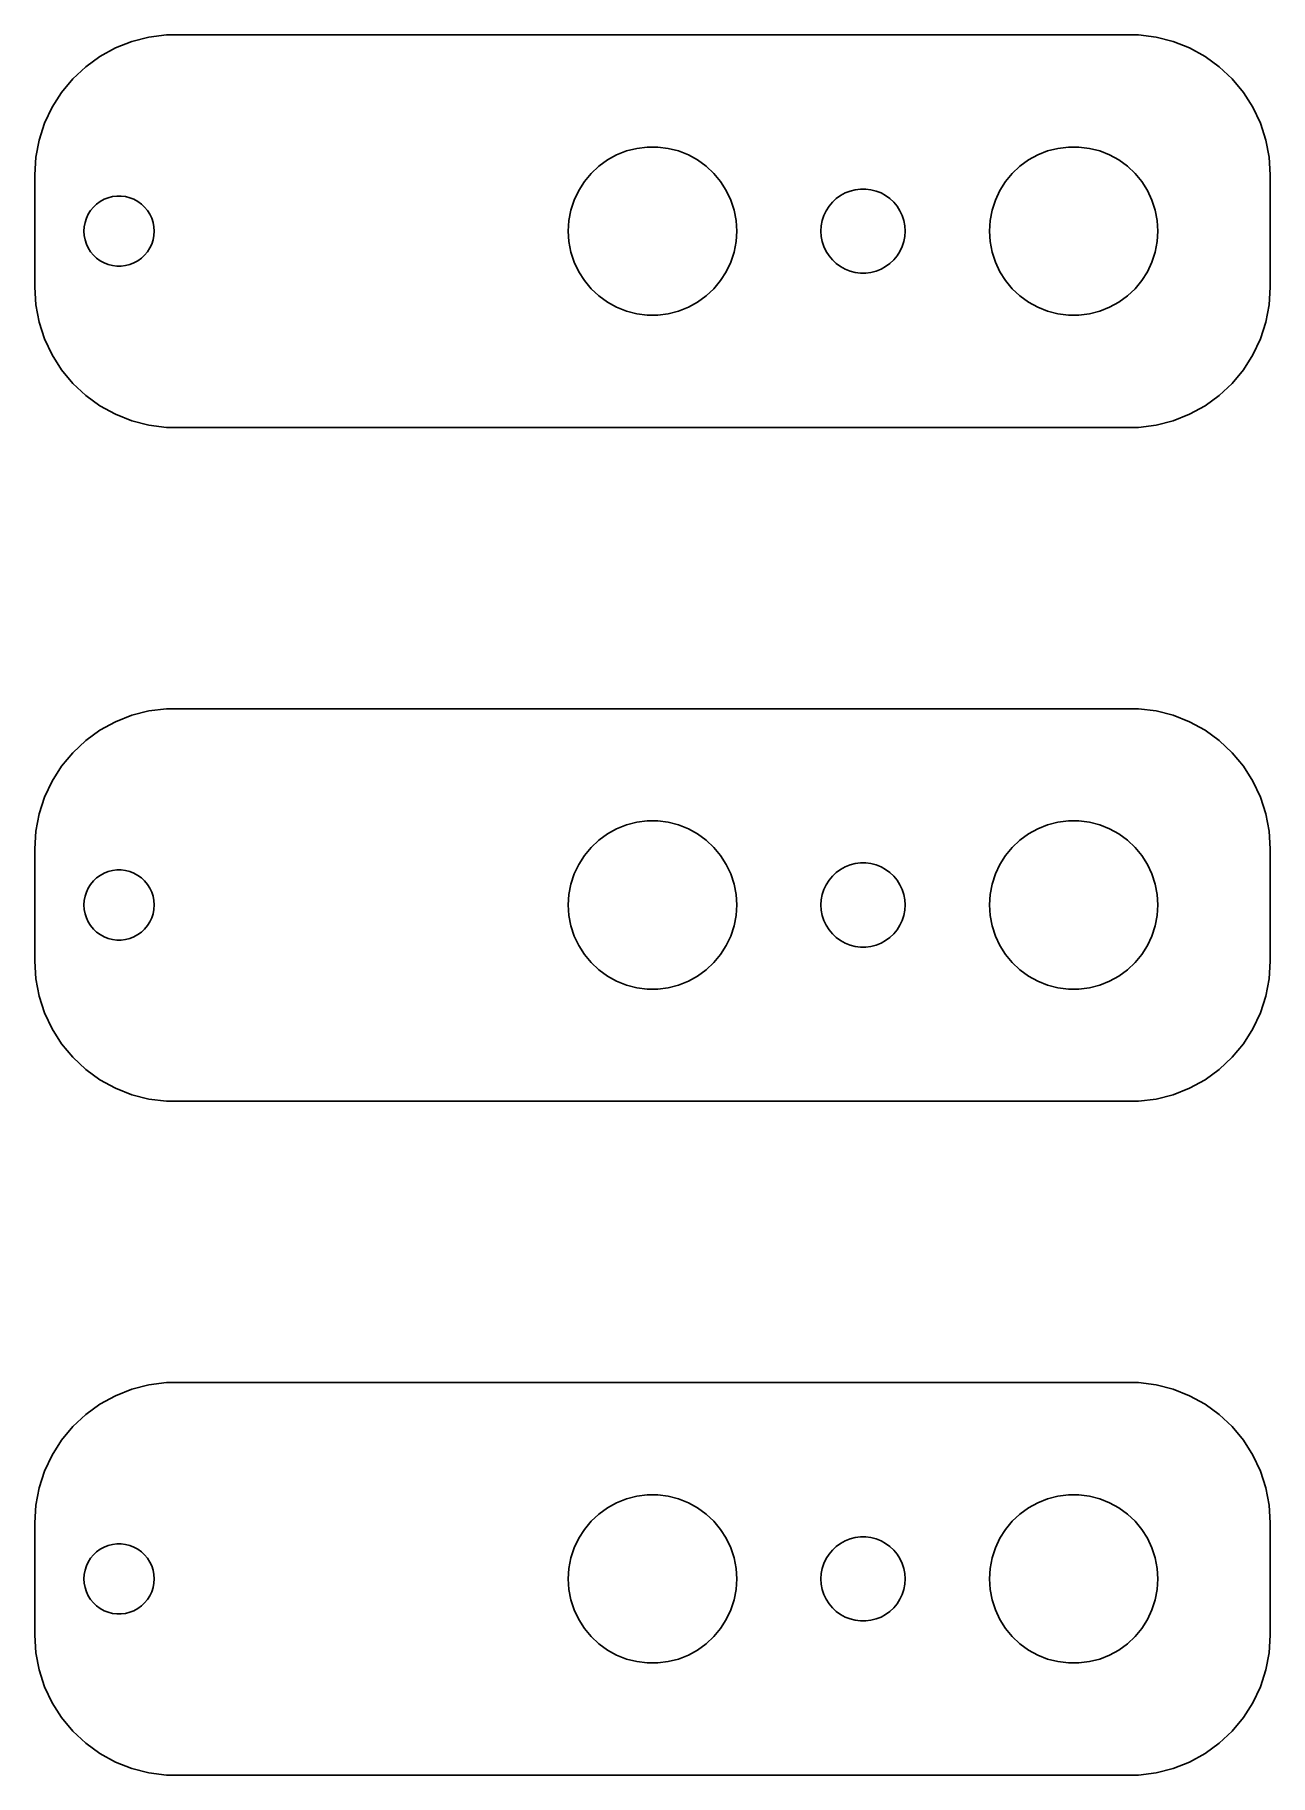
# Model space of a CAD drawing. Header units: metres. Extents: x -7 to 37, y -7 to 55.
import ezdxf

# ---------------------------------------------------------------- set-up
doc = ezdxf.new("R2010")
doc.units = ezdxf.units.M

msp = doc.modelspace()

# ---------------------------------------------------------------- linework, layer by layer
for p, q in [((-3.54507, 54.7553), (-4.12889, 54.5241)), ((-2.9369, 54.9114), (-3.54507, 54.7553)), ((-2.31395, 54.9901), (-2.9369, 54.9114)), ((32.3139, 54.9901), (-2.31395, 54.9901)), ((32.9369, 54.9114), (32.3139, 54.9901)), ((33.5451, 54.7553), (32.9369, 54.9114)), ((34.1289, 54.5241), (33.5451, 54.7553)), ((-4.67912, 54.2216), (-5.18712, 53.8526)), ((-4.12889, 54.5241), (-4.67912, 54.2216)), ((34.6791, 54.2216), (34.1289, 54.5241)), ((35.1871, 53.8526), (34.6791, 54.2216)), ((-5.64484, 53.4227), (-6.04507, 52.9389)), ((-5.18712, 53.8526), (-5.64484, 53.4227)), ((35.6448, 53.4227), (35.1871, 53.8526)), ((36.0451, 52.9389), (35.6448, 53.4227)), ((-6.04507, 52.9389), (-6.38153, 52.4088)), ((36.3815, 52.4088), (36.0451, 52.9389)), ((-6.38153, 52.4088), (-6.64888, 51.8406)), ((36.6489, 51.8406), (36.3815, 52.4088)), ((-6.64888, 51.8406), (-6.84291, 51.2434)), ((36.8429, 51.2434), (36.6489, 51.8406)), ((-6.84291, 51.2434), (-6.96057, 50.6267)), ((13.7227, 50.7145), (14.0729, 50.8532)), ((14.0729, 50.8532), (14.4379, 50.9469)), ((14.4379, 50.9469), (14.8116, 50.9941)), ((14.8116, 50.9941), (15.1884, 50.9941)), ((15.1884, 50.9941), (15.5621, 50.9469)), ((15.5621, 50.9469), (15.927, 50.8532)), ((15.927, 50.8532), (16.2773, 50.7145)), ((28.7227, 50.7145), (29.0729, 50.8532)), ((29.0729, 50.8532), (29.4379, 50.9469)), ((29.4379, 50.9469), (29.8116, 50.9941)), ((29.8116, 50.9941), (30.1884, 50.9941)), ((30.1884, 50.9941), (30.5621, 50.9469)), ((30.5621, 50.9469), (30.927, 50.8532)), ((30.927, 50.8532), (31.2773, 50.7145)), ((36.9606, 50.6267), (36.8429, 51.2434)), ((-6.96057, 50.6267), (-7, 50)), ((12.8131, 50.0536), (13.0877, 50.3115)), ((13.0877, 50.3115), (13.3925, 50.533)), ((13.3925, 50.533), (13.7227, 50.7145)), ((16.2773, 50.7145), (16.6075, 50.533)), ((16.6075, 50.533), (16.9123, 50.3115)), ((16.9123, 50.3115), (17.1869, 50.0536)), ((27.8131, 50.0536), (28.0877, 50.3115)), ((28.0877, 50.3115), (28.3925, 50.533)), ((28.3925, 50.533), (28.7227, 50.7145)), ((31.2773, 50.7145), (31.6075, 50.533)), ((31.6075, 50.533), (31.9123, 50.3115)), ((31.9123, 50.3115), (32.1869, 50.0536)), ((37, 50), (36.9606, 50.6267)), ((-7, 50), (-7, 46)), ((12.3711, 49.4453), (12.5729, 49.7634)), ((12.5729, 49.7634), (12.8131, 50.0536)), ((17.1869, 50.0536), (17.427, 49.7634)), ((17.427, 49.7634), (17.6289, 49.4453)), ((27.3711, 49.4453), (27.5729, 49.7634)), ((27.5729, 49.7634), (27.8131, 50.0536)), ((32.1869, 50.0536), (32.427, 49.7634)), ((32.427, 49.7634), (32.6289, 49.4453)), ((37, 46), (37, 50)), ((-4.79677, 48.9631), (-4.66977, 49.0554)), ((-4.66977, 49.0554), (-4.53221, 49.131)), ((-4.53221, 49.131), (-4.38626, 49.1888)), ((-4.38626, 49.1888), (-4.23422, 49.2278)), ((-4.23422, 49.2278), (-4.07848, 49.2475)), ((-4.07848, 49.2475), (-3.92151, 49.2475)), ((-3.92151, 49.2475), (-3.76576, 49.2278)), ((-3.76576, 49.2278), (-3.61372, 49.1888)), ((-3.61372, 49.1888), (-3.46777, 49.131)), ((-3.46777, 49.131), (-3.33022, 49.0554)), ((-3.33022, 49.0554), (-3.20322, 48.9631)), ((12.0942, 48.7461), (12.2107, 49.1044)), ((12.2107, 49.1044), (12.3711, 49.4453)), ((17.6289, 49.4453), (17.7893, 49.1044)), ((17.7893, 49.1044), (17.9057, 48.7461)), ((21.2865, 48.8817), (21.4065, 49.0268)), ((21.4065, 49.0268), (21.5439, 49.1558)), ((21.5439, 49.1558), (21.6963, 49.2665)), ((21.6963, 49.2665), (21.8613, 49.3572)), ((21.8613, 49.3572), (22.0365, 49.4266)), ((22.0365, 49.4266), (22.2189, 49.4734)), ((22.2189, 49.4734), (22.4058, 49.497)), ((22.4058, 49.497), (22.5942, 49.497)), ((22.5942, 49.497), (22.7811, 49.4734)), ((22.7811, 49.4734), (22.9635, 49.4266)), ((22.9635, 49.4266), (23.1387, 49.3572)), ((23.1387, 49.3572), (23.3037, 49.2665)), ((23.3037, 49.2665), (23.4561, 49.1558)), ((23.4561, 49.1558), (23.5934, 49.0268)), ((23.5934, 49.0268), (23.7135, 48.8817)), ((27.0942, 48.7461), (27.2107, 49.1044)), ((27.2107, 49.1044), (27.3711, 49.4453)), ((32.6289, 49.4453), (32.7893, 49.1044)), ((32.7893, 49.1044), (32.9057, 48.7461)), ((-5.21072, 48.3109), (-5.16222, 48.4601)), ((-5.16222, 48.4601), (-5.09538, 48.6022)), ((-5.09538, 48.6022), (-5.01126, 48.7347)), ((-5.01126, 48.7347), (-4.91121, 48.8557)), ((-4.91121, 48.8557), (-4.79677, 48.9631)), ((-3.20322, 48.9631), (-3.08878, 48.8557)), ((-3.08878, 48.8557), (-2.98872, 48.7347)), ((-2.98872, 48.7347), (-2.9046, 48.6022)), ((-2.9046, 48.6022), (-2.83777, 48.4601)), ((-2.83777, 48.4601), (-2.78926, 48.3109)), ((12, 48), (12.0237, 48.376)), ((12.0237, 48.376), (12.0942, 48.7461)), ((17.9057, 48.7461), (17.9763, 48.376)), ((17.9763, 48.376), (18, 48)), ((21.0118, 48.188), (21.0471, 48.373)), ((21.0471, 48.373), (21.1053, 48.5522)), ((21.1053, 48.5522), (21.1855, 48.7226)), ((21.1855, 48.7226), (21.2865, 48.8817)), ((23.7135, 48.8817), (23.8145, 48.7226)), ((23.8145, 48.7226), (23.8947, 48.5522)), ((23.8947, 48.5522), (23.9529, 48.373)), ((23.9529, 48.373), (23.9882, 48.188)), ((27, 48), (27.0237, 48.376)), ((27.0237, 48.376), (27.0942, 48.7461)), ((32.9057, 48.7461), (32.9763, 48.376)), ((32.9763, 48.376), (33, 48)), ((-5.25, 48), (-5.24014, 48.1567)), ((-5.24014, 47.8433), (-5.25, 48)), ((-5.24014, 48.1567), (-5.21072, 48.3109)), ((-5.21072, 47.6891), (-5.24014, 47.8433)), ((-2.78926, 48.3109), (-2.75984, 48.1567)), ((-2.75984, 47.8433), (-2.78926, 47.6891)), ((-2.75984, 48.1567), (-2.75, 48)), ((-2.75, 48), (-2.75984, 47.8433)), ((12.0237, 47.624), (12, 48)), ((18, 48), (17.9763, 47.624)), ((21, 48), (21.0118, 48.188)), ((21.0118, 47.812), (21, 48)), ((21.0471, 47.627), (21.0118, 47.812)), ((23.9882, 47.812), (23.9529, 47.627)), ((23.9882, 48.188), (24, 48)), ((24, 48), (23.9882, 47.812)), ((27.0237, 47.624), (27, 48)), ((33, 48), (32.9763, 47.624)), ((-5.16222, 47.5399), (-5.21072, 47.6891)), ((-5.09538, 47.3978), (-5.16222, 47.5399)), ((-5.01126, 47.2653), (-5.09538, 47.3978)), ((-4.91121, 47.1443), (-5.01126, 47.2653)), ((-4.79677, 47.0369), (-4.91121, 47.1443)), ((-3.08878, 47.1443), (-3.20322, 47.0369)), ((-2.98872, 47.2653), (-3.08878, 47.1443)), ((-2.9046, 47.3978), (-2.98872, 47.2653)), ((-2.83777, 47.5399), (-2.9046, 47.3978)), ((-2.78926, 47.6891), (-2.83777, 47.5399)), ((12.0942, 47.2539), (12.0237, 47.624)), ((12.2107, 46.8956), (12.0942, 47.2539)), ((17.9057, 47.2539), (17.7893, 46.8956)), ((17.9763, 47.624), (17.9057, 47.2539)), ((21.1053, 47.4478), (21.0471, 47.627)), ((21.1855, 47.2774), (21.1053, 47.4478)), ((21.2865, 47.1183), (21.1855, 47.2774)), ((21.4065, 46.9732), (21.2865, 47.1183)), ((23.7135, 47.1183), (23.5934, 46.9732)), ((23.8145, 47.2774), (23.7135, 47.1183)), ((23.8947, 47.4478), (23.8145, 47.2774)), ((23.9529, 47.627), (23.8947, 47.4478)), ((27.0942, 47.2539), (27.0237, 47.624)), ((27.2107, 46.8956), (27.0942, 47.2539)), ((32.9057, 47.2539), (32.7893, 46.8956)), ((32.9763, 47.624), (32.9057, 47.2539)), ((-4.66977, 46.9446), (-4.79677, 47.0369)), ((-4.53221, 46.869), (-4.66977, 46.9446)), ((-4.38626, 46.8112), (-4.53221, 46.869)), ((-4.23422, 46.7722), (-4.38626, 46.8112)), ((-4.07848, 46.7525), (-4.23422, 46.7722)), ((-3.92151, 46.7525), (-4.07848, 46.7525)), ((-3.76576, 46.7722), (-3.92151, 46.7525)), ((-3.61372, 46.8112), (-3.76576, 46.7722)), ((-3.46777, 46.869), (-3.61372, 46.8112)), ((-3.33022, 46.9446), (-3.46777, 46.869)), ((-3.20322, 47.0369), (-3.33022, 46.9446)), ((12.3711, 46.5547), (12.2107, 46.8956)), ((12.5729, 46.2366), (12.3711, 46.5547)), ((17.6289, 46.5547), (17.427, 46.2366)), ((17.7893, 46.8956), (17.6289, 46.5547)), ((21.5439, 46.8442), (21.4065, 46.9732)), ((21.6963, 46.7335), (21.5439, 46.8442)), ((21.8613, 46.6428), (21.6963, 46.7335)), ((22.0365, 46.5734), (21.8613, 46.6428)), ((22.2189, 46.5266), (22.0365, 46.5734)), ((22.4058, 46.503), (22.2189, 46.5266)), ((22.5942, 46.503), (22.4058, 46.503)), ((22.7811, 46.5266), (22.5942, 46.503)), ((22.9635, 46.5734), (22.7811, 46.5266)), ((23.1387, 46.6428), (22.9635, 46.5734)), ((23.3037, 46.7335), (23.1387, 46.6428)), ((23.4561, 46.8442), (23.3037, 46.7335)), ((23.5934, 46.9732), (23.4561, 46.8442)), ((27.3711, 46.5547), (27.2107, 46.8956)), ((27.5729, 46.2366), (27.3711, 46.5547)), ((32.6289, 46.5547), (32.427, 46.2366)), ((32.7893, 46.8956), (32.6289, 46.5547)), ((-7, 46), (-6.96057, 45.3733)), ((12.8131, 45.9464), (12.5729, 46.2366)), ((13.0877, 45.6885), (12.8131, 45.9464)), ((17.1869, 45.9464), (16.9123, 45.6885)), ((17.427, 46.2366), (17.1869, 45.9464)), ((27.8131, 45.9464), (27.5729, 46.2366)), ((28.0877, 45.6885), (27.8131, 45.9464)), ((32.1869, 45.9464), (31.9123, 45.6885)), ((32.427, 46.2366), (32.1869, 45.9464)), ((36.9606, 45.3733), (37, 46)), ((-6.96057, 45.3733), (-6.84291, 44.7566)), ((13.3925, 45.467), (13.0877, 45.6885)), ((13.7227, 45.2855), (13.3925, 45.467)), ((14.0729, 45.1468), (13.7227, 45.2855)), ((16.2773, 45.2855), (15.927, 45.1468)), ((16.6075, 45.467), (16.2773, 45.2855)), ((16.9123, 45.6885), (16.6075, 45.467)), ((28.3925, 45.467), (28.0877, 45.6885)), ((28.7227, 45.2855), (28.3925, 45.467)), ((29.0729, 45.1468), (28.7227, 45.2855)), ((31.2773, 45.2855), (30.927, 45.1468)), ((31.6075, 45.467), (31.2773, 45.2855)), ((31.9123, 45.6885), (31.6075, 45.467)), ((36.8429, 44.7566), (36.9606, 45.3733)), ((-6.84291, 44.7566), (-6.64888, 44.1594)), ((14.4379, 45.0531), (14.0729, 45.1468)), ((14.8116, 45.0059), (14.4379, 45.0531)), ((15.1884, 45.0059), (14.8116, 45.0059)), ((15.5621, 45.0531), (15.1884, 45.0059)), ((15.927, 45.1468), (15.5621, 45.0531)), ((29.4379, 45.0531), (29.0729, 45.1468)), ((29.8116, 45.0059), (29.4379, 45.0531)), ((30.1884, 45.0059), (29.8116, 45.0059)), ((30.5621, 45.0531), (30.1884, 45.0059)), ((30.927, 45.1468), (30.5621, 45.0531)), ((36.6489, 44.1594), (36.8429, 44.7566)), ((-6.64888, 44.1594), (-6.38153, 43.5912)), ((36.3815, 43.5912), (36.6489, 44.1594)), ((-6.38153, 43.5912), (-6.04507, 43.0611)), ((36.0451, 43.0611), (36.3815, 43.5912)), ((-6.04507, 43.0611), (-5.64484, 42.5773)), ((35.6448, 42.5773), (36.0451, 43.0611)), ((-5.64484, 42.5773), (-5.18712, 42.1474)), ((-5.18712, 42.1474), (-4.67912, 41.7784)), ((34.6791, 41.7784), (35.1871, 42.1474)), ((35.1871, 42.1474), (35.6448, 42.5773)), ((-4.67912, 41.7784), (-4.12889, 41.4759)), ((34.1289, 41.4759), (34.6791, 41.7784)), ((-4.12889, 41.4759), (-3.54507, 41.2447)), ((-3.54507, 41.2447), (-2.9369, 41.0886)), ((-2.9369, 41.0886), (-2.31395, 41.0099)), ((-2.31395, 41.0099), (32.3139, 41.0099)), ((32.3139, 41.0099), (32.9369, 41.0886)), ((32.9369, 41.0886), (33.5451, 41.2447)), ((33.5451, 41.2447), (34.1289, 41.4759)), ((-4.12889, 30.5241), (-4.67912, 30.2216)), ((-3.54507, 30.7553), (-4.12889, 30.5241)), ((-2.9369, 30.9114), (-3.54507, 30.7553)), ((-2.31395, 30.9901), (-2.9369, 30.9114)), ((32.3139, 30.9901), (-2.31395, 30.9901)), ((32.9369, 30.9114), (32.3139, 30.9901)), ((33.5451, 30.7553), (32.9369, 30.9114)), ((34.1289, 30.5241), (33.5451, 30.7553)), ((34.6791, 30.2216), (34.1289, 30.5241)), ((-5.18712, 29.8526), (-5.64484, 29.4227)), ((-4.67912, 30.2216), (-5.18712, 29.8526)), ((35.1871, 29.8526), (34.6791, 30.2216)), ((35.6448, 29.4227), (35.1871, 29.8526)), ((-5.64484, 29.4227), (-6.04507, 28.9389)), ((36.0451, 28.9389), (35.6448, 29.4227)), ((-6.04507, 28.9389), (-6.38153, 28.4088)), ((36.3815, 28.4088), (36.0451, 28.9389)), ((-6.38153, 28.4088), (-6.64888, 27.8406)), ((36.6489, 27.8406), (36.3815, 28.4088)), ((-6.64888, 27.8406), (-6.84291, 27.2434)), ((36.8429, 27.2434), (36.6489, 27.8406)), ((-6.84291, 27.2434), (-6.96057, 26.6267)), ((13.3925, 26.533), (13.7227, 26.7145)), ((13.7227, 26.7145), (14.0729, 26.8532)), ((14.0729, 26.8532), (14.4379, 26.9469)), ((14.4379, 26.9469), (14.8116, 26.9941)), ((14.8116, 26.9941), (15.1884, 26.9941)), ((15.1884, 26.9941), (15.5621, 26.9469)), ((15.5621, 26.9469), (15.927, 26.8532)), ((15.927, 26.8532), (16.2773, 26.7145)), ((16.2773, 26.7145), (16.6075, 26.533)), ((28.3925, 26.533), (28.7227, 26.7145)), ((28.7227, 26.7145), (29.0729, 26.8532)), ((29.0729, 26.8532), (29.4379, 26.9469)), ((29.4379, 26.9469), (29.8116, 26.9941)), ((29.8116, 26.9941), (30.1884, 26.9941)), ((30.1884, 26.9941), (30.5621, 26.9469)), ((30.5621, 26.9469), (30.927, 26.8532)), ((30.927, 26.8532), (31.2773, 26.7145)), ((31.2773, 26.7145), (31.6075, 26.533)), ((36.9606, 26.6267), (36.8429, 27.2434)), ((-6.96057, 26.6267), (-7, 26)), ((12.5729, 25.7634), (12.8131, 26.0536)), ((12.8131, 26.0536), (13.0877, 26.3115)), ((13.0877, 26.3115), (13.3925, 26.533)), ((16.6075, 26.533), (16.9123, 26.3115)), ((16.9123, 26.3115), (17.1869, 26.0536)), ((17.1869, 26.0536), (17.427, 25.7634)), ((27.5729, 25.7634), (27.8131, 26.0536)), ((27.8131, 26.0536), (28.0877, 26.3115)), ((28.0877, 26.3115), (28.3925, 26.533)), ((31.6075, 26.533), (31.9123, 26.3115)), ((31.9123, 26.3115), (32.1869, 26.0536)), ((32.1869, 26.0536), (32.427, 25.7634)), ((37, 26), (36.9606, 26.6267)), ((-7, 26), (-7, 22)), ((12.2107, 25.1044), (12.3711, 25.4453)), ((12.3711, 25.4453), (12.5729, 25.7634)), ((17.427, 25.7634), (17.6289, 25.4453)), ((17.6289, 25.4453), (17.7893, 25.1044)), ((21.8613, 25.3572), (22.0365, 25.4266)), ((22.0365, 25.4266), (22.2189, 25.4734)), ((22.2189, 25.4734), (22.4058, 25.497)), ((22.4058, 25.497), (22.5942, 25.497)), ((22.5942, 25.497), (22.7811, 25.4734)), ((22.7811, 25.4734), (22.9635, 25.4266)), ((22.9635, 25.4266), (23.1387, 25.3572)), ((27.2107, 25.1044), (27.3711, 25.4453)), ((27.3711, 25.4453), (27.5729, 25.7634)), ((32.427, 25.7634), (32.6289, 25.4453)), ((32.6289, 25.4453), (32.7893, 25.1044)), ((37, 22), (37, 26)), ((-5.01126, 24.7347), (-4.91121, 24.8557)), ((-4.91121, 24.8557), (-4.79677, 24.9631)), ((-4.79677, 24.9631), (-4.66977, 25.0554)), ((-4.66977, 25.0554), (-4.53221, 25.131)), ((-4.53221, 25.131), (-4.38626, 25.1888)), ((-4.38626, 25.1888), (-4.23422, 25.2278)), ((-4.23422, 25.2278), (-4.07848, 25.2475)), ((-4.07848, 25.2475), (-3.92151, 25.2475)), ((-3.92151, 25.2475), (-3.76576, 25.2278)), ((-3.76576, 25.2278), (-3.61372, 25.1888)), ((-3.61372, 25.1888), (-3.46777, 25.131)), ((-3.46777, 25.131), (-3.33022, 25.0554)), ((-3.33022, 25.0554), (-3.20322, 24.9631)), ((-3.20322, 24.9631), (-3.08878, 24.8557)), ((-3.08878, 24.8557), (-2.98872, 24.7347)), ((12.0942, 24.7461), (12.2107, 25.1044)), ((17.7893, 25.1044), (17.9057, 24.7461)), ((21.1855, 24.7226), (21.2865, 24.8817)), ((21.2865, 24.8817), (21.4065, 25.0268)), ((21.4065, 25.0268), (21.5439, 25.1558)), ((21.5439, 25.1558), (21.6963, 25.2665)), ((21.6963, 25.2665), (21.8613, 25.3572)), ((23.1387, 25.3572), (23.3037, 25.2665)), ((23.3037, 25.2665), (23.4561, 25.1558)), ((23.4561, 25.1558), (23.5934, 25.0268)), ((23.5934, 25.0268), (23.7135, 24.8817)), ((23.7135, 24.8817), (23.8145, 24.7226)), ((27.0942, 24.7461), (27.2107, 25.1044)), ((32.7893, 25.1044), (32.9057, 24.7461)), ((-5.24014, 24.1567), (-5.21072, 24.3109)), ((-5.21072, 24.3109), (-5.16222, 24.4601)), ((-5.16222, 24.4601), (-5.09538, 24.6022)), ((-5.09538, 24.6022), (-5.01126, 24.7347)), ((-2.98872, 24.7347), (-2.9046, 24.6022)), ((-2.9046, 24.6022), (-2.83777, 24.4601)), ((-2.83777, 24.4601), (-2.78926, 24.3109)), ((-2.78926, 24.3109), (-2.75984, 24.1567)), ((12, 24), (12.0237, 24.376)), ((12.0237, 24.376), (12.0942, 24.7461)), ((17.9057, 24.7461), (17.9763, 24.376)), ((17.9763, 24.376), (18, 24)), ((21, 24), (21.0118, 24.188)), ((21.0118, 24.188), (21.0471, 24.373)), ((21.0471, 24.373), (21.1053, 24.5522)), ((21.1053, 24.5522), (21.1855, 24.7226)), ((23.8145, 24.7226), (23.8947, 24.5522)), ((23.8947, 24.5522), (23.9529, 24.373)), ((23.9529, 24.373), (23.9882, 24.188)), ((23.9882, 24.188), (24, 24)), ((27, 24), (27.0237, 24.376)), ((27.0237, 24.376), (27.0942, 24.7461)), ((32.9057, 24.7461), (32.9763, 24.376)), ((32.9763, 24.376), (33, 24)), ((-5.25, 24), (-5.24014, 24.1567)), ((-5.24014, 23.8433), (-5.25, 24)), ((-5.21072, 23.6891), (-5.24014, 23.8433)), ((-5.16222, 23.5399), (-5.21072, 23.6891)), ((-2.78926, 23.6891), (-2.83777, 23.5399)), ((-2.75984, 23.8433), (-2.78926, 23.6891)), ((-2.75984, 24.1567), (-2.75, 24)), ((-2.75, 24), (-2.75984, 23.8433)), ((12.0237, 23.624), (12, 24)), ((12.0942, 23.2539), (12.0237, 23.624)), ((17.9763, 23.624), (17.9057, 23.2539)), ((18, 24), (17.9763, 23.624)), ((21.0118, 23.812), (21, 24)), ((21.0471, 23.627), (21.0118, 23.812)), ((21.1053, 23.4478), (21.0471, 23.627)), ((23.9529, 23.627), (23.8947, 23.4478)), ((23.9882, 23.812), (23.9529, 23.627)), ((24, 24), (23.9882, 23.812)), ((27.0237, 23.624), (27, 24)), ((27.0942, 23.2539), (27.0237, 23.624)), ((32.9763, 23.624), (32.9057, 23.2539)), ((33, 24), (32.9763, 23.624)), ((-5.09538, 23.3978), (-5.16222, 23.5399)), ((-5.01126, 23.2653), (-5.09538, 23.3978)), ((-4.91121, 23.1443), (-5.01126, 23.2653)), ((-4.79677, 23.0369), (-4.91121, 23.1443)), ((-4.66977, 22.9446), (-4.79677, 23.0369)), ((-4.53221, 22.869), (-4.66977, 22.9446)), ((-3.33022, 22.9446), (-3.46777, 22.869)), ((-3.20322, 23.0369), (-3.33022, 22.9446)), ((-3.08878, 23.1443), (-3.20322, 23.0369)), ((-2.98872, 23.2653), (-3.08878, 23.1443)), ((-2.9046, 23.3978), (-2.98872, 23.2653)), ((-2.83777, 23.5399), (-2.9046, 23.3978)), ((12.2107, 22.8956), (12.0942, 23.2539)), ((17.9057, 23.2539), (17.7893, 22.8956)), ((21.1855, 23.2774), (21.1053, 23.4478)), ((21.2865, 23.1183), (21.1855, 23.2774)), ((21.4065, 22.9732), (21.2865, 23.1183)), ((21.5439, 22.8442), (21.4065, 22.9732)), ((23.5934, 22.9732), (23.4561, 22.8442)), ((23.7135, 23.1183), (23.5934, 22.9732)), ((23.8145, 23.2774), (23.7135, 23.1183)), ((23.8947, 23.4478), (23.8145, 23.2774)), ((27.2107, 22.8956), (27.0942, 23.2539)), ((32.9057, 23.2539), (32.7893, 22.8956)), ((-4.38626, 22.8112), (-4.53221, 22.869)), ((-4.23422, 22.7722), (-4.38626, 22.8112)), ((-4.07848, 22.7525), (-4.23422, 22.7722)), ((-3.92151, 22.7525), (-4.07848, 22.7525)), ((-3.76576, 22.7722), (-3.92151, 22.7525)), ((-3.61372, 22.8112), (-3.76576, 22.7722)), ((-3.46777, 22.869), (-3.61372, 22.8112)), ((12.3711, 22.5547), (12.2107, 22.8956)), ((12.5729, 22.2366), (12.3711, 22.5547)), ((17.6289, 22.5547), (17.427, 22.2366)), ((17.7893, 22.8956), (17.6289, 22.5547)), ((21.6963, 22.7335), (21.5439, 22.8442)), ((21.8613, 22.6428), (21.6963, 22.7335)), ((22.0365, 22.5734), (21.8613, 22.6428)), ((22.2189, 22.5266), (22.0365, 22.5734)), ((22.4058, 22.503), (22.2189, 22.5266)), ((22.5942, 22.503), (22.4058, 22.503)), ((22.7811, 22.5266), (22.5942, 22.503)), ((22.9635, 22.5734), (22.7811, 22.5266)), ((23.1387, 22.6428), (22.9635, 22.5734)), ((23.3037, 22.7335), (23.1387, 22.6428)), ((23.4561, 22.8442), (23.3037, 22.7335)), ((27.3711, 22.5547), (27.2107, 22.8956)), ((27.5729, 22.2366), (27.3711, 22.5547)), ((32.6289, 22.5547), (32.427, 22.2366)), ((32.7893, 22.8956), (32.6289, 22.5547)), ((-7, 22), (-6.96057, 21.3733)), ((12.8131, 21.9464), (12.5729, 22.2366)), ((13.0877, 21.6885), (12.8131, 21.9464)), ((17.1869, 21.9464), (16.9123, 21.6885)), ((17.427, 22.2366), (17.1869, 21.9464)), ((27.8131, 21.9464), (27.5729, 22.2366)), ((28.0877, 21.6885), (27.8131, 21.9464)), ((32.1869, 21.9464), (31.9123, 21.6885)), ((32.427, 22.2366), (32.1869, 21.9464)), ((36.9606, 21.3733), (37, 22)), ((-6.96057, 21.3733), (-6.84291, 20.7566)), ((13.3925, 21.467), (13.0877, 21.6885)), ((13.7227, 21.2855), (13.3925, 21.467)), ((14.0729, 21.1468), (13.7227, 21.2855)), ((14.4379, 21.0531), (14.0729, 21.1468)), ((15.927, 21.1468), (15.5621, 21.0531)), ((16.2773, 21.2855), (15.927, 21.1468)), ((16.6075, 21.467), (16.2773, 21.2855)), ((16.9123, 21.6885), (16.6075, 21.467)), ((28.3925, 21.467), (28.0877, 21.6885)), ((28.7227, 21.2855), (28.3925, 21.467)), ((29.0729, 21.1468), (28.7227, 21.2855)), ((29.4379, 21.0531), (29.0729, 21.1468)), ((30.927, 21.1468), (30.5621, 21.0531)), ((31.2773, 21.2855), (30.927, 21.1468)), ((31.6075, 21.467), (31.2773, 21.2855)), ((31.9123, 21.6885), (31.6075, 21.467)), ((36.8429, 20.7566), (36.9606, 21.3733)), ((-6.84291, 20.7566), (-6.64888, 20.1594)), ((14.8116, 21.0059), (14.4379, 21.0531)), ((15.1884, 21.0059), (14.8116, 21.0059)), ((15.5621, 21.0531), (15.1884, 21.0059)), ((29.8116, 21.0059), (29.4379, 21.0531)), ((30.1884, 21.0059), (29.8116, 21.0059)), ((30.5621, 21.0531), (30.1884, 21.0059)), ((36.6489, 20.1594), (36.8429, 20.7566)), ((-6.64888, 20.1594), (-6.38153, 19.5912)), ((36.3815, 19.5912), (36.6489, 20.1594)), ((-6.38153, 19.5912), (-6.04507, 19.0611)), ((36.0451, 19.0611), (36.3815, 19.5912)), ((-6.04507, 19.0611), (-5.64484, 18.5773)), ((35.6448, 18.5773), (36.0451, 19.0611)), ((-5.64484, 18.5773), (-5.18712, 18.1474)), ((-5.18712, 18.1474), (-4.67912, 17.7784)), ((34.6791, 17.7784), (35.1871, 18.1474)), ((35.1871, 18.1474), (35.6448, 18.5773)), ((-4.67912, 17.7784), (-4.12889, 17.4759)), ((-4.12889, 17.4759), (-3.54507, 17.2447)), ((33.5451, 17.2447), (34.1289, 17.4759)), ((34.1289, 17.4759), (34.6791, 17.7784)), ((-3.54507, 17.2447), (-2.9369, 17.0886)), ((-2.9369, 17.0886), (-2.31395, 17.0099)), ((-2.31395, 17.0099), (32.3139, 17.0099)), ((32.3139, 17.0099), (32.9369, 17.0886)), ((32.9369, 17.0886), (33.5451, 17.2447)), ((-2.9369, 6.91142), (-3.54507, 6.75528)), ((-2.31395, 6.99013), (-2.9369, 6.91142)), ((32.3139, 6.99013), (-2.31395, 6.99013)), ((32.9369, 6.91142), (32.3139, 6.99013)), ((33.5451, 6.75528), (32.9369, 6.91142)), ((-4.67912, 6.22163), (-5.18712, 5.85255)), ((-4.12889, 6.52412), (-4.67912, 6.22163)), ((-3.54507, 6.75528), (-4.12889, 6.52412)), ((34.1289, 6.52412), (33.5451, 6.75528)), ((34.6791, 6.22163), (34.1289, 6.52412)), ((35.1871, 5.85255), (34.6791, 6.22163)), ((-5.18712, 5.85255), (-5.64484, 5.42273)), ((35.6448, 5.42273), (35.1871, 5.85255)), ((-5.64484, 5.42273), (-6.04507, 4.93892)), ((36.0451, 4.93892), (35.6448, 5.42273)), ((-6.38153, 4.40877), (-6.64888, 3.84062)), ((-6.04507, 4.93892), (-6.38153, 4.40877)), ((36.3815, 4.40877), (36.0451, 4.93892)), ((36.6489, 3.84062), (36.3815, 4.40877)), ((-6.64888, 3.84062), (-6.84291, 3.24344)), ((36.8429, 3.24344), (36.6489, 3.84062)), ((-6.84291, 3.24344), (-6.96057, 2.62666)), ((36.9606, 2.62666), (36.8429, 3.24344)), ((-6.96057, 2.62666), (-7, 2)), ((13.0877, 2.31154), (13.3925, 2.53297)), ((13.3925, 2.53297), (13.7227, 2.71448)), ((13.7227, 2.71448), (14.0729, 2.85316)), ((14.0729, 2.85316), (14.4379, 2.94685)), ((14.4379, 2.94685), (14.8116, 2.99408)), ((14.8116, 2.99408), (15.1884, 2.99408)), ((15.1884, 2.99408), (15.5621, 2.94685)), ((15.5621, 2.94685), (15.927, 2.85316)), ((15.927, 2.85316), (16.2773, 2.71448)), ((16.2773, 2.71448), (16.6075, 2.53297)), ((16.6075, 2.53297), (16.9123, 2.31154)), ((28.0877, 2.31154), (28.3925, 2.53297)), ((28.3925, 2.53297), (28.7227, 2.71448)), ((28.7227, 2.71448), (29.0729, 2.85316)), ((29.0729, 2.85316), (29.4379, 2.94685)), ((29.4379, 2.94685), (29.8116, 2.99408)), ((29.8116, 2.99408), (30.1884, 2.99408)), ((30.1884, 2.99408), (30.5621, 2.94685)), ((30.5621, 2.94685), (30.927, 2.85316)), ((30.927, 2.85316), (31.2773, 2.71448)), ((31.2773, 2.71448), (31.6075, 2.53297)), ((31.6075, 2.53297), (31.9123, 2.31154)), ((37, 2), (36.9606, 2.62666)), ((-7, 2), (-7, -2)), ((12.5729, 1.76335), (12.8131, 2.05363)), ((12.8131, 2.05363), (13.0877, 2.31154)), ((16.9123, 2.31154), (17.1869, 2.05363)), ((17.1869, 2.05363), (17.427, 1.76335)), ((27.5729, 1.76335), (27.8131, 2.05363)), ((27.8131, 2.05363), (28.0877, 2.31154)), ((31.9123, 2.31154), (32.1869, 2.05363)), ((32.1869, 2.05363), (32.427, 1.76335)), ((37, -2), (37, 2)), ((-4.23422, 1.22784), (-4.07848, 1.24753)), ((-4.07848, 1.24753), (-3.92151, 1.24753)), ((-3.92151, 1.24753), (-3.76576, 1.22784)), ((12.2107, 1.10437), (12.3711, 1.44525)), ((12.3711, 1.44525), (12.5729, 1.76335)), ((17.427, 1.76335), (17.6289, 1.44525)), ((17.6289, 1.44525), (17.7893, 1.10437)), ((21.5439, 1.15576), (21.6963, 1.26648)), ((21.6963, 1.26648), (21.8613, 1.35724)), ((21.8613, 1.35724), (22.0365, 1.42657)), ((22.0365, 1.42657), (22.2189, 1.47342)), ((22.2189, 1.47342), (22.4058, 1.49704)), ((22.4058, 1.49704), (22.5942, 1.49704)), ((22.5942, 1.49704), (22.7811, 1.47342)), ((22.7811, 1.47342), (22.9635, 1.42657)), ((22.9635, 1.42657), (23.1387, 1.35724)), ((23.1387, 1.35724), (23.3037, 1.26648)), ((23.3037, 1.26648), (23.4561, 1.15576)), ((27.2107, 1.10437), (27.3711, 1.44525)), ((27.3711, 1.44525), (27.5729, 1.76335)), ((32.427, 1.76335), (32.6289, 1.44525)), ((32.6289, 1.44525), (32.7893, 1.10437)), ((-5.09538, 0.602188), (-5.01126, 0.734726)), ((-5.01126, 0.734726), (-4.91121, 0.855682)), ((-4.91121, 0.855682), (-4.79677, 0.963135)), ((-4.79677, 0.963135), (-4.66977, 1.0554)), ((-4.66977, 1.0554), (-4.53221, 1.13103)), ((-4.53221, 1.13103), (-4.38626, 1.18881)), ((-4.38626, 1.18881), (-4.23422, 1.22784)), ((-3.76576, 1.22784), (-3.61372, 1.18881)), ((-3.61372, 1.18881), (-3.46777, 1.13103)), ((-3.46777, 1.13103), (-3.33022, 1.0554)), ((-3.33022, 1.0554), (-3.20322, 0.963135)), ((-3.20322, 0.963135), (-3.08878, 0.855682)), ((-3.08878, 0.855682), (-2.98872, 0.734726)), ((-2.98872, 0.734726), (-2.9046, 0.602188)), ((12.0237, 0.375992), (12.0942, 0.746063)), ((12.0942, 0.746063), (12.2107, 1.10437)), ((17.7893, 1.10437), (17.9057, 0.746063)), ((17.9057, 0.746063), (17.9763, 0.375992)), ((21.1053, 0.552185), (21.1855, 0.722626)), ((21.1855, 0.722626), (21.2865, 0.881668)), ((21.2865, 0.881668), (21.4065, 1.02681)), ((21.4065, 1.02681), (21.5439, 1.15576)), ((23.4561, 1.15576), (23.5934, 1.02681)), ((23.5934, 1.02681), (23.7135, 0.881668)), ((23.7135, 0.881668), (23.8145, 0.722626)), ((23.8145, 0.722626), (23.8947, 0.552185)), ((27.0237, 0.375992), (27.0942, 0.746063)), ((27.0942, 0.746063), (27.2107, 1.10437)), ((32.7893, 1.10437), (32.9057, 0.746063)), ((32.9057, 0.746063), (32.9763, 0.375992)), ((-5.25, 0), (-5.24014, 0.156662)), ((-5.24014, -0.156662), (-5.25, 0)), ((-5.24014, 0.156662), (-5.21072, 0.310852)), ((-5.21072, 0.310852), (-5.16222, 0.460144)), ((-5.16222, 0.460144), (-5.09538, 0.602188)), ((-2.9046, 0.602188), (-2.83777, 0.460144)), ((-2.83777, 0.460144), (-2.78926, 0.310852)), ((-2.78926, 0.310852), (-2.75984, 0.156662)), ((-2.75984, 0.156662), (-2.75, 0)), ((-2.75, 0), (-2.75984, -0.156662)), ((12, 0), (12.0237, 0.375992)), ((12.0237, -0.375992), (12, 0)), ((17.9763, 0.375992), (18, 0)), ((18, 0), (17.9763, -0.375992)), ((21, 0), (21.0118, 0.187988)), ((21.0118, -0.187988), (21, 0)), ((21.0118, 0.187988), (21.0471, 0.373032)), ((21.0471, 0.373032), (21.1053, 0.552185)), ((23.8947, 0.552185), (23.9529, 0.373032)), ((23.9529, 0.373032), (23.9882, 0.187988)), ((23.9882, 0.187988), (24, 0)), ((24, 0), (23.9882, -0.187988)), ((27, 0), (27.0237, 0.375992)), ((27.0237, -0.375992), (27, 0)), ((32.9763, 0.375992), (33, 0)), ((33, 0), (32.9763, -0.375992)), ((-5.21072, -0.310852), (-5.24014, -0.156662)), ((-5.16222, -0.460144), (-5.21072, -0.310852)), ((-5.09538, -0.602188), (-5.16222, -0.460144)), ((-5.01126, -0.734726), (-5.09538, -0.602188)), ((-2.9046, -0.602188), (-2.98872, -0.734726)), ((-2.83777, -0.460144), (-2.9046, -0.602188)), ((-2.78926, -0.310852), (-2.83777, -0.460144)), ((-2.75984, -0.156662), (-2.78926, -0.310852)), ((12.0942, -0.746063), (12.0237, -0.375992)), ((17.9763, -0.375992), (17.9057, -0.746063)), ((21.0471, -0.373032), (21.0118, -0.187988)), ((21.1053, -0.552185), (21.0471, -0.373032)), ((21.1855, -0.722626), (21.1053, -0.552185)), ((23.8947, -0.552185), (23.8145, -0.722626)), ((23.9529, -0.373032), (23.8947, -0.552185)), ((23.9882, -0.187988), (23.9529, -0.373032)), ((27.0942, -0.746063), (27.0237, -0.375992)), ((32.9763, -0.375992), (32.9057, -0.746063)), ((-4.91121, -0.855682), (-5.01126, -0.734726)), ((-4.79677, -0.963135), (-4.91121, -0.855682)), ((-4.66977, -1.0554), (-4.79677, -0.963135)), ((-4.53221, -1.13103), (-4.66977, -1.0554)), ((-4.38626, -1.18881), (-4.53221, -1.13103)), ((-4.23422, -1.22784), (-4.38626, -1.18881)), ((-4.07848, -1.24753), (-4.23422, -1.22784)), ((-3.76576, -1.22784), (-3.92151, -1.24753)), ((-3.61372, -1.18881), (-3.76576, -1.22784)), ((-3.46777, -1.13103), (-3.61372, -1.18881)), ((-3.33022, -1.0554), (-3.46777, -1.13103)), ((-3.20322, -0.963135), (-3.33022, -1.0554)), ((-3.08878, -0.855682), (-3.20322, -0.963135)), ((-2.98872, -0.734726), (-3.08878, -0.855682)), ((12.2107, -1.10437), (12.0942, -0.746063)), ((12.3711, -1.44525), (12.2107, -1.10437)), ((17.7893, -1.10437), (17.6289, -1.44525)), ((17.9057, -0.746063), (17.7893, -1.10437)), ((21.2865, -0.881668), (21.1855, -0.722626)), ((21.4065, -1.02681), (21.2865, -0.881668)), ((21.5439, -1.15576), (21.4065, -1.02681)), ((21.6963, -1.26648), (21.5439, -1.15576)), ((23.4561, -1.15576), (23.3037, -1.26648)), ((23.5934, -1.02681), (23.4561, -1.15576)), ((23.7135, -0.881668), (23.5934, -1.02681)), ((23.8145, -0.722626), (23.7135, -0.881668)), ((27.2107, -1.10437), (27.0942, -0.746063)), ((27.3711, -1.44525), (27.2107, -1.10437)), ((32.7893, -1.10437), (32.6289, -1.44525)), ((32.9057, -0.746063), (32.7893, -1.10437)), ((-3.92151, -1.24753), (-4.07848, -1.24753)), ((12.5729, -1.76335), (12.3711, -1.44525)), ((12.8131, -2.05363), (12.5729, -1.76335)), ((17.427, -1.76335), (17.1869, -2.05363)), ((17.6289, -1.44525), (17.427, -1.76335)), ((21.8613, -1.35724), (21.6963, -1.26648)), ((22.0365, -1.42657), (21.8613, -1.35724)), ((22.2189, -1.47342), (22.0365, -1.42657)), ((22.4058, -1.49704), (22.2189, -1.47342)), ((22.5942, -1.49704), (22.4058, -1.49704)), ((22.7811, -1.47342), (22.5942, -1.49704)), ((22.9635, -1.42657), (22.7811, -1.47342)), ((23.1387, -1.35724), (22.9635, -1.42657)), ((23.3037, -1.26648), (23.1387, -1.35724)), ((27.5729, -1.76335), (27.3711, -1.44525)), ((27.8131, -2.05363), (27.5729, -1.76335)), ((32.427, -1.76335), (32.1869, -2.05363)), ((32.6289, -1.44525), (32.427, -1.76335)), ((-7, -2), (-6.96057, -2.62666)), ((13.0877, -2.31154), (12.8131, -2.05363)), ((13.3925, -2.53297), (13.0877, -2.31154)), ((16.9123, -2.31154), (16.6075, -2.53297)), ((17.1869, -2.05363), (16.9123, -2.31154)), ((28.0877, -2.31154), (27.8131, -2.05363)), ((28.3925, -2.53297), (28.0877, -2.31154)), ((31.9123, -2.31154), (31.6075, -2.53297)), ((32.1869, -2.05363), (31.9123, -2.31154)), ((36.9606, -2.62666), (37, -2)), ((-6.96057, -2.62666), (-6.84291, -3.24344)), ((13.7227, -2.71448), (13.3925, -2.53297)), ((14.0729, -2.85316), (13.7227, -2.71448)), ((14.4379, -2.94685), (14.0729, -2.85316)), ((14.8116, -2.99408), (14.4379, -2.94685)), ((15.1884, -2.99408), (14.8116, -2.99408)), ((15.5621, -2.94685), (15.1884, -2.99408)), ((15.927, -2.85316), (15.5621, -2.94685)), ((16.2773, -2.71448), (15.927, -2.85316)), ((16.6075, -2.53297), (16.2773, -2.71448)), ((28.7227, -2.71448), (28.3925, -2.53297)), ((29.0729, -2.85316), (28.7227, -2.71448)), ((29.4379, -2.94685), (29.0729, -2.85316)), ((29.8116, -2.99408), (29.4379, -2.94685)), ((30.1884, -2.99408), (29.8116, -2.99408)), ((30.5621, -2.94685), (30.1884, -2.99408)), ((30.927, -2.85316), (30.5621, -2.94685)), ((31.2773, -2.71448), (30.927, -2.85316)), ((31.6075, -2.53297), (31.2773, -2.71448)), ((36.8429, -3.24344), (36.9606, -2.62666)), ((-6.84291, -3.24344), (-6.64888, -3.84062)), ((36.6489, -3.84062), (36.8429, -3.24344)), ((-6.64888, -3.84062), (-6.38153, -4.40877)), ((36.3815, -4.40877), (36.6489, -3.84062)), ((-6.38153, -4.40877), (-6.04507, -4.93892)), ((-6.04507, -4.93892), (-5.64484, -5.42273)), ((35.6448, -5.42273), (36.0451, -4.93892)), ((36.0451, -4.93892), (36.3815, -4.40877)), ((-5.64484, -5.42273), (-5.18712, -5.85255)), ((35.1871, -5.85255), (35.6448, -5.42273)), ((-5.18712, -5.85255), (-4.67912, -6.22163)), ((34.6791, -6.22163), (35.1871, -5.85255)), ((-4.67912, -6.22163), (-4.12889, -6.52412)), ((-4.12889, -6.52412), (-3.54507, -6.75528)), ((-3.54507, -6.75528), (-2.9369, -6.91142)), ((32.9369, -6.91142), (33.5451, -6.75528)), ((33.5451, -6.75528), (34.1289, -6.52412)), ((34.1289, -6.52412), (34.6791, -6.22163)), ((-2.9369, -6.91142), (-2.31395, -6.99013)), ((-2.31395, -6.99013), (32.3139, -6.99013)), ((32.3139, -6.99013), (32.9369, -6.91142))]:
    msp.add_line(p, q)

doc.saveas('drawing.dxf')
